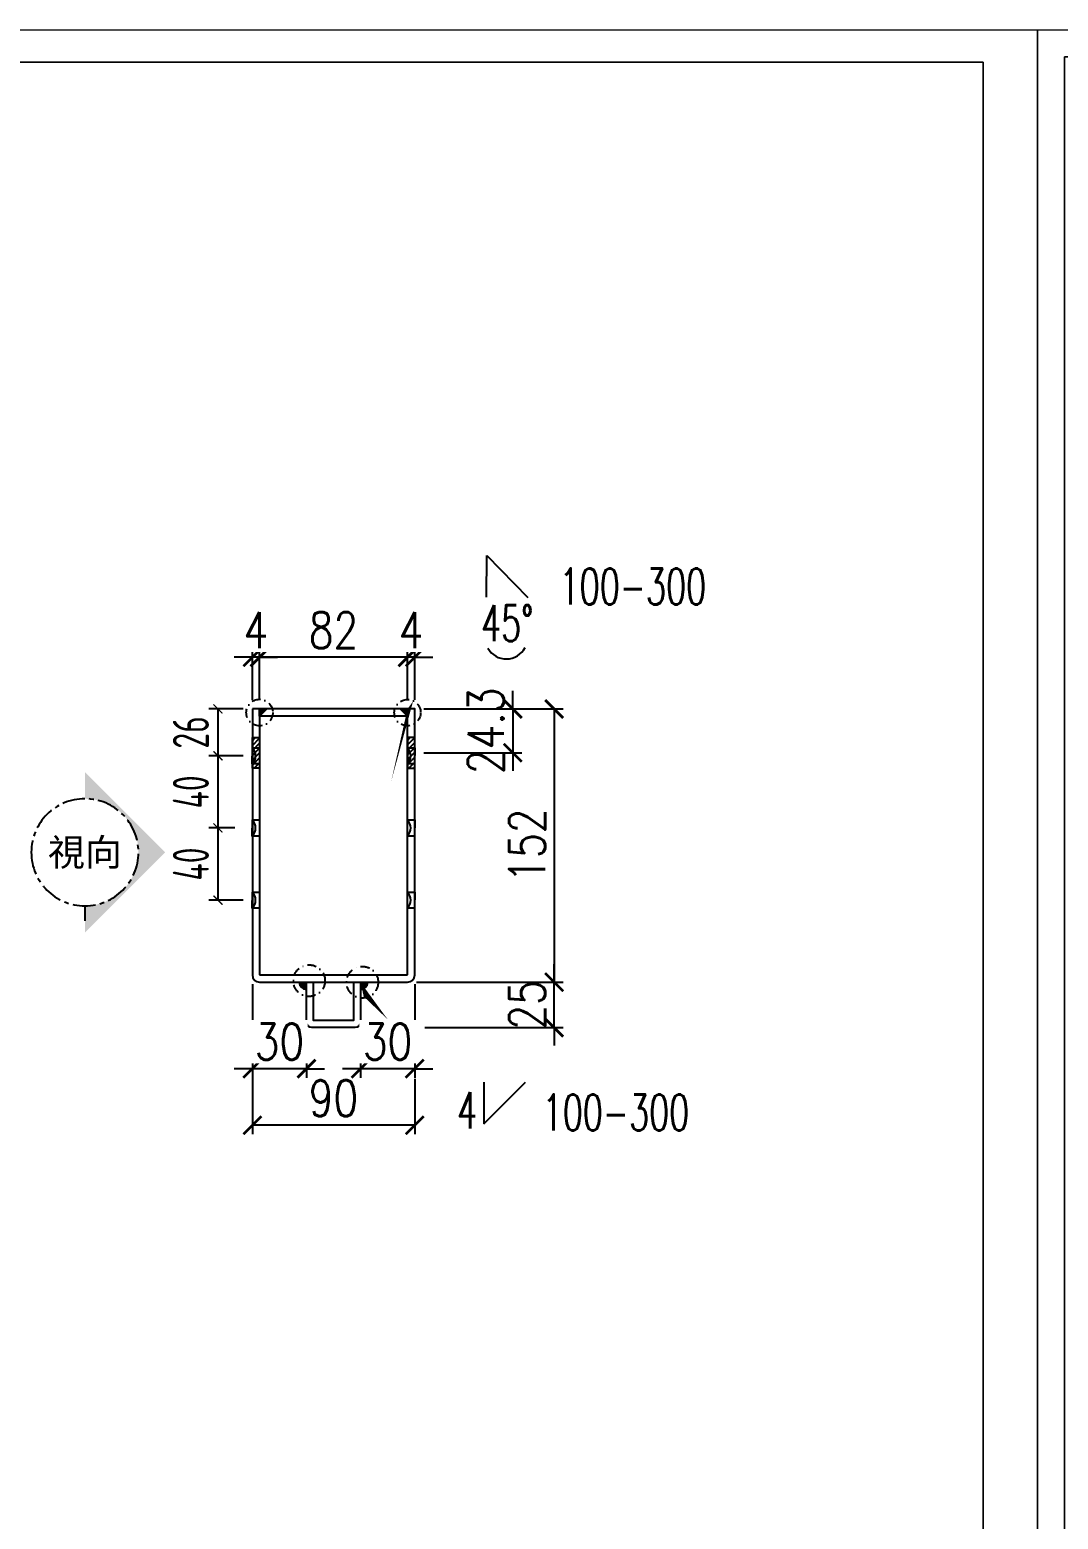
# Model space of a CAD drawing. Extents: x -3378 to 102197, y -3799 to 48702.
# Drawn here: x 15880 to 16450, y 6383 to 7209 of the extents above; entities that cross this region are included whole.
import ezdxf
from ezdxf.enums import TextEntityAlignment as Align

# ---------------------------------------------------------------- set-up
doc = ezdxf.new("R2010")
doc.units = 0
doc.linetypes.add('CENTER', pattern=[2, 1.25, -0.25, 0.25, -0.25])
doc.linetypes.add('DASHDOT', pattern=[1, 0.5, -0.25, 0, -0.25])
for name, color, linetype in [('DIM', 173, 'Continuous'), ('GM_ANNO_LABL', 4, 'Continuous'), ('GM_ANNO_TEXT', 7, 'Continuous'), ('剖面線 HATCH', 251, 'Continuous'), ('噴塗面', 6, 'DASHDOT'), ('視覺模型鋁擠型暫替', 4, 'Continuous'), ('金屬面材 METAL PANEL', 2, 'Continuous'), ('鐵件', 6, 'Continuous'), ('镀锌钢板', 3, 'Continuous')]:
    doc.layers.add(name, color=color, linetype=linetype)
doc.layers.add('GM_CNST', color=171, linetype='Continuous', lineweight=5, plot=False)
doc.styles.add('CHINESE', font='ros1.shx', dxfattribs={"width": 0.75, "bigfont": 'hztxt.shx'})
doc.styles.add('GM', font='')
doc.styles.add('GM_ANNO_TEXT', font='simplex.shx', dxfattribs={"width": 0.8})
doc.styles.get("Standard").update_dxf_attribs({"font": 'romans.shx', "bigfont": 'chinese.shx'})
doc.styles.get('GM').set_extended_font_data('Microsoft JhengHei')
doc.dimstyles.new('F-05', dxfattribs={"dimscale": 5, "dimtxt": 4, "dimasz": 1, "dimexe": 1, "dimexo": 1, "dimgap": 1, "dimtad": 1, "dimdec": 1, "dimzin": 12, "dimdsep": 46, "dimtxsty": 'CHINESE', "dimblk": 'ARCHTICK', "dimcen": 0, "dimclrd": 4, "dimclre": 4, "dimclrt": 1, "dimadec": 0, "dimazin": 3, "dimtfac": 1, "dimtdec": 1, "dimtix": 1, "dimtofl": 0, "dimtmove": 2, "dimatfit": 3, "dimfxl": 1, "dimtolj": 1, "dimtzin": 0, "dimarcsym": 0})
doc.dimstyles.new('GM_DIM', dxfattribs={"dimscale": 0, "dimtxt": 20, "dimasz": 10, "dimexe": 5, "dimexo": 5, "dimgap": 5, "dimtad": 1, "dimdec": 0, "dimdsep": 46, "dimtxsty": 'GM_ANNO_TEXT', "dimblk": 'ARCHTICK', "dimcen": 0, "dimclrd": 4, "dimclre": 4, "dimclrt": 10, "dimadec": 0, "dimazin": 2, "dimtfac": 1, "dimtdec": 0, "dimtix": 1, "dimtofl": 0, "dimtmove": 2, "dimatfit": 3, "dimfxl": 1.5, "dimarcsym": 1})
pattern_1 = [(45, (-4695.029438530619, -65827.83355219685), (-0.5612660075668221, 0.5612660075668221), [])]
pattern_2 = [(45.40000000000001, (176372.6944812174, -294430.3774793455), (-1.356409617612848, 1.337601565955784), [])]

# ---------------------------------------------------------------- blocks, each defined once
blk = doc.blocks.new('*U47')
blk.add_hatch(color=256).paths.add_polyline_path([(-4.455000178247246, 2.970000118836651), (-1.364242052659392e-12, -1.485000059407753), (-1.364242052659392e-12, 1.188033138532774e-07, -1), (-1.364242052659392e-12, 5.940000118868397), (-1.364242052659392e-12, 7.425000297089923)])
at = {"linetype": 'ByBlock', "ltscale": 3}
blk.add_lwpolyline([(0, 0), (-1.363237829287237e-12, -0.8234069894454672)], dxfattribs=at)
at = {"linetype": 'ByBlock'}
blk.add_circle((0, 2.970000000001846), 2.970000000001824, dxfattribs=at)
at = {"layer": 'GM_ANNO_TEXT', "style": 'GM'}
blk.add_attdef('圖號', text='', height=1.5, dxfattribs=at).set_placement((0, 2.970000000001846), align=Align.MIDDLE_CENTER)
blk = doc.blocks.new('A$C22f079a3')
at = {"layer": '鐵件'}
h = blk.add_hatch(dxfattribs=at)
h.set_pattern_fill('ANSI31', color=2, scale=0.25)
h.set_pattern_definition(pattern_1)
h.paths.add_polyline_path([(-40.99980857191258, 15.50004695093958), (-40.99980857191258, 11.50004695093958), (-36.99980857191258, 15.50004695093958)])
h = blk.add_hatch(dxfattribs=at)
h.set_pattern_fill('ANSI31', color=2, scale=0.25)
h.set_pattern_definition(pattern_1)
h.paths.add_polyline_path([(36.99980857159244, 15.50004695093958), (40.99980857159244, 11.50004695093958), (40.99980857159244, 15.50004695093958)])
at = {"layer": '鐵件', "color": 2, "linetype": 'Continuous'}
for points in [[(-36.99980857191258, 15.50004695093958), (-40.99980857191258, 11.50004695093958), (-40.99980857191258, 15.50004695093958)], [(36.99980857159244, 15.50004695093958), (40.99980857159244, 11.50004695093958), (40.99980857159244, 15.50004695093958)]]:
    blk.add_lwpolyline(points, close=True, dxfattribs=at)
at = {"layer": '镀锌钢板'}
for p, q in [((-45.00019142840756, 15.50004695093958), (-45.00019142840756, -132)), ((-41.00019142840756, 15.50004695093958), (-41.00019142840756, -132)), ((40.99980857159244, -132), (40.99980857159244, 15.50004695093958)), ((-41.00019142840756, -132), (40.99980857159244, -132)), ((-41.00019142840756, -136), (40.99980857159244, -136))]:
    blk.add_line(p, q, dxfattribs=at)
for points in [[(44.99980857159244, -132), (44.99980857159244, 15.50004695093958), (12.99981805385323, 15.50004695093958), (12.99981805385323, 15.50004695093958), (-12.99981805382413, 15.50004695093958), (-12.99981805306743, 15.50004695093958), (-45.00019142840756, 15.50004695093958)], [(40.99980857159244, 11.50004695093958), (16.99981805385323, 11.50004695093958), (16.99981805385323, 11.50004695093958), (-16.99981805417337, 11.50004695093958), (-16.99981805341667, 11.50004695093958), (-41.00019142840756, 11.50004695093958)]]:
    blk.add_lwpolyline(points, dxfattribs=at)
for centre, start, end in [((-41.00019142840756, -132), 180, 270), ((40.99980857159244, -132), 270, 0)]:
    blk.add_arc(centre, 4, start, end, dxfattribs=at)
blk = doc.blocks.new('_ArchTick')
at = {"color": 0, "linetype": 'ByBlock', "const_width": 0.15}
blk.add_lwpolyline([(-0.5, -0.5), (0.5, 0.5)], dxfattribs=at)
blk = doc.blocks.new('*D950')
at = {"layer": 'Defpoints', "color": 0, "transparency": 16777216}
for p in [(17087.75939674135, 8473.30981088791), (17107.68502807653, 8321.80976393709), (17165.06111272274, 8321.80976393709)]:
    blk.add_point(p, dxfattribs=at)
at = {"layer": 'DIM', "color": 4, "lineweight": -2, "transparency": 16777216}
for p, q in [((17092.75939674135, 8473.30981088791), (17170.06111272274, 8473.30981088791)), ((17165.06111272274, 8473.30981088791), (17165.06111272274, 8321.80976393709)), ((17112.68502807653, 8321.80976393709), (17170.06111272274, 8321.80976393709))]:
    blk.add_line(p, q, dxfattribs=at)
at = {"layer": 'DIM', "color": 4, "lineweight": -2, "transparency": 16777216, "xscale": 10, "yscale": 10, "zscale": 10}
for p, rotation in [((17165.06111272274, 8473.30981088791), 90), ((17165.06111272274, 8321.80976393709), 270)]:
    blk.add_blockref('_ArchTick', p, dxfattribs=dict(at, rotation=rotation))
at = {"layer": 'DIM', "color": 10, "transparency": 16777216, "insert": (17150.06111272274, 8397.559787412492), "char_height": 20, "attachment_point": 5, "rotation": 90, "style": 'GM_ANNO_TEXT'}
blk.add_mtext('152', dxfattribs=at)
blk = doc.blocks.new('*D951')
at = {"layer": 'Defpoints', "color": 0, "transparency": 16777216}
for p in [(17001.75977959787, 8501.96740763291), (17001.75977959787, 8473.309810888022), (17083.75939674134, 8473.309810887906)]:
    blk.add_point(p, dxfattribs=at)
at = {"layer": 'DIM', "color": 4, "lineweight": -2, "transparency": 16777216}
for p, q in [((17001.75977959787, 8478.309810888022), (17001.75977959787, 8506.96740763291)), ((17083.75939674134, 8478.309810887906), (17083.75939674134, 8506.96740763291)), ((17083.75939674134, 8501.96740763291), (17001.75977959787, 8501.96740763291))]:
    blk.add_line(p, q, dxfattribs=at)
at = {"layer": 'DIM', "color": 4, "lineweight": -2, "transparency": 16777216, "xscale": 10, "yscale": 10, "zscale": 10, "rotation": 180}
blk.add_blockref('_ArchTick', (17001.75977959787, 8501.96740763291), dxfattribs=at)
at = {"layer": 'DIM', "color": 4, "lineweight": -2, "transparency": 16777216, "xscale": 10, "yscale": 10, "zscale": 10}
blk.add_blockref('_ArchTick', (17083.75939674134, 8501.96740763291), dxfattribs=at)
at = {"layer": 'DIM', "color": 10, "transparency": 16777216, "insert": (17042.7595881696, 8516.96740763291), "char_height": 20, "attachment_point": 5, "style": 'GM_ANNO_TEXT'}
blk.add_mtext('82', dxfattribs=at)
blk = doc.blocks.new('*D952')
at = {"layer": 'Defpoints', "color": 0, "transparency": 16777216}
for p in [(16997.75939674134, 8279.141545894672), (17087.75939674134, 8273.178032759117), (16997.75939674134, 8242.473327852262)]:
    blk.add_point(p, dxfattribs=at)
at = {"layer": 'DIM', "color": 4, "lineweight": -2, "transparency": 16777216}
for p, q in [((16997.75939674134, 8274.141545894672), (16997.75939674134, 8237.473327852262)), ((17087.75939674134, 8268.178032759117), (17087.75939674134, 8237.473327852262)), ((17087.75939674134, 8242.473327852262), (16997.75939674134, 8242.473327852262))]:
    blk.add_line(p, q, dxfattribs=at)
at = {"layer": 'DIM', "color": 4, "lineweight": -2, "transparency": 16777216, "xscale": 10, "yscale": 10, "zscale": 10, "rotation": 180}
blk.add_blockref('_ArchTick', (16997.75939674134, 8242.473327852262), dxfattribs=at)
at = {"layer": 'DIM', "color": 4, "lineweight": -2, "transparency": 16777216, "xscale": 10, "yscale": 10, "zscale": 10}
blk.add_blockref('_ArchTick', (17087.75939674134, 8242.473327852262), dxfattribs=at)
at = {"layer": 'DIM', "color": 10, "transparency": 16777216, "insert": (17042.75939674134, 8257.473327852262), "char_height": 20, "attachment_point": 5, "style": 'GM_ANNO_TEXT'}
blk.add_mtext('90', dxfattribs=at)
blk = doc.blocks.new('*D953')
at = {"layer": 'Defpoints', "color": 0, "transparency": 16777216}
for p in [(17083.75939674135, 8321.80976393709), (17165.06111272274, 8321.80976393709), (17088.42102537395, 8296.634074553098)]:
    blk.add_point(p, dxfattribs=at)
at = {"layer": 'DIM', "color": 4, "lineweight": -2, "transparency": 16777216}
for p, q in [((17165.06111272274, 8321.80976393709), (17165.06111272274, 8331.80976393709)), ((17088.75939674135, 8321.80976393709), (17170.06111272274, 8321.80976393709)), ((17165.06111272274, 8296.634074553098), (17165.06111272274, 8321.80976393709)), ((17093.42102537395, 8296.634074553098), (17170.06111272274, 8296.634074553098)), ((17165.06111272274, 8296.634074553098), (17165.06111272274, 8286.634074553098))]:
    blk.add_line(p, q, dxfattribs=at)
at = {"layer": 'DIM', "color": 4, "lineweight": -2, "transparency": 16777216, "xscale": 10, "yscale": 10, "zscale": 10}
for p, rotation in [((17165.06111272274, 8321.80976393709), 270), ((17165.06111272274, 8296.634074553098), 90)]:
    blk.add_blockref('_ArchTick', p, dxfattribs=dict(at, rotation=rotation))
at = {"layer": 'DIM', "color": 10, "transparency": 16777216, "insert": (17150.06111272274, 8309.221919245087), "char_height": 20, "attachment_point": 5, "rotation": 90, "style": 'GM_ANNO_TEXT'}
blk.add_mtext('25', dxfattribs=at)
blk = doc.blocks.new('*D954')
at = {"layer": 'Defpoints', "color": 0, "ltscale": 10, "transparency": 16777216}
for p in [(17087.75939674135, 8473.30981088791), (17087.75939674135, 8449.015720831794, 2.63817078678041e-05), (17142.15240074655, 8449.015720831794)]:
    blk.add_point(p, dxfattribs=at)
at = {"layer": 'DIM', "color": 4, "lineweight": -2, "ltscale": 10, "transparency": 16777216}
for p, q in [((17142.15240074655, 8473.30981088791), (17142.15240074655, 8483.30981088791)), ((17092.75939674135, 8473.30981088791), (17147.15240074655, 8473.30981088791)), ((17142.15240074655, 8473.30981088791), (17142.15240074655, 8449.015720831794)), ((17092.75939674135, 8449.015720831794), (17147.15240074655, 8449.015720831794)), ((17142.15240074655, 8449.015720831794), (17142.15240074655, 8439.015720831794))]:
    blk.add_line(p, q, dxfattribs=at)
at = {"layer": 'DIM', "color": 4, "lineweight": -2, "ltscale": 10, "transparency": 16777216, "xscale": 10, "yscale": 10, "zscale": 10}
for p, rotation in [((17142.15240074655, 8473.30981088791), 270), ((17142.15240074655, 8449.015720831794), 90)]:
    blk.add_blockref('_ArchTick', p, dxfattribs=dict(at, rotation=rotation))
at = {"layer": 'DIM', "color": 10, "ltscale": 10, "transparency": 16777216, "insert": (17127.15240074655, 8461.162765859845), "char_height": 20, "attachment_point": 5, "rotation": 90, "style": 'GM_ANNO_TEXT'}
blk.add_mtext('24.3', dxfattribs=at)
blk = doc.blocks.new('*D955')
at = {"layer": 'Defpoints', "color": 0, "ltscale": 10, "transparency": 16777216}
for p in [(16997.75939674134, 8473.309810888022), (17001.75939674134, 8473.309810888022)]:
    blk.add_point(p, dxfattribs=at)
at = {"layer": 'DIM', "color": 4, "lineweight": -2, "ltscale": 10, "transparency": 16777216}
for p, q in [((16997.75939674134, 8478.309810888022), (16997.75939674134, 8506.96740763291)), ((17001.75939674134, 8478.309810888022), (17001.75939674134, 8506.96740763291)), ((16997.75939674134, 8501.96740763291), (16987.75939674134, 8501.96740763291)), ((17001.75939674134, 8501.96740763291), (16997.75939674134, 8501.96740763291)), ((17001.75939674134, 8501.96740763291), (17011.75939674134, 8501.96740763291))]:
    blk.add_line(p, q, dxfattribs=at)
at = {"layer": 'DIM', "color": 4, "lineweight": -2, "ltscale": 10, "transparency": 16777216, "xscale": 10, "yscale": 10, "zscale": 10}
blk.add_blockref('_ArchTick', (16997.75939674134, 8501.96740763291), dxfattribs=at)
at = {"layer": 'DIM', "color": 4, "lineweight": -2, "ltscale": 10, "transparency": 16777216, "xscale": 10, "yscale": 10, "zscale": 10, "rotation": 180}
blk.add_blockref('_ArchTick', (17001.75939674134, 8501.96740763291), dxfattribs=at)
at = {"layer": 'DIM', "color": 10, "ltscale": 10, "transparency": 16777216, "insert": (16999.75939674134, 8516.96740763291), "char_height": 20, "attachment_point": 5, "style": 'GM_ANNO_TEXT', "bg_fill": 3, "box_fill_scale": 1.1, "bg_fill_color": 256, "bg_fill_true_color": 13158600, "bg_fill_transparency": 0}
blk.add_mtext('4', dxfattribs=at)
at = {"layer": 'Defpoints', "color": 0, "ltscale": 10, "transparency": 16777216}
blk.add_point((16997.75939674134, 8501.96740763291), dxfattribs=at)
blk = doc.blocks.new('*D956')
at = {"layer": 'Defpoints', "color": 0, "ltscale": 10, "transparency": 16777216}
for p in [(17083.75939674134, 8473.309810888022), (17087.75939674134, 8473.309810887906)]:
    blk.add_point(p, dxfattribs=at)
at = {"layer": 'DIM', "color": 4, "lineweight": -2, "ltscale": 10, "transparency": 16777216}
for p, q in [((17083.75939674134, 8478.309810888022), (17083.75939674134, 8506.96740763291)), ((17087.75939674134, 8478.309810887906), (17087.75939674134, 8506.96740763291)), ((17083.75939674134, 8501.96740763291), (17073.75939674134, 8501.96740763291)), ((17087.75939674134, 8501.96740763291), (17083.75939674134, 8501.96740763291)), ((17087.75939674134, 8501.96740763291), (17097.75939674134, 8501.96740763291))]:
    blk.add_line(p, q, dxfattribs=at)
at = {"layer": 'DIM', "color": 4, "lineweight": -2, "ltscale": 10, "transparency": 16777216, "xscale": 10, "yscale": 10, "zscale": 10}
blk.add_blockref('_ArchTick', (17083.75939674134, 8501.96740763291), dxfattribs=at)
at = {"layer": 'DIM', "color": 4, "lineweight": -2, "ltscale": 10, "transparency": 16777216, "xscale": 10, "yscale": 10, "zscale": 10, "rotation": 180}
blk.add_blockref('_ArchTick', (17087.75939674134, 8501.96740763291), dxfattribs=at)
at = {"layer": 'DIM', "color": 10, "ltscale": 10, "transparency": 16777216, "insert": (17085.75939674134, 8516.96740763291), "char_height": 20, "attachment_point": 5, "style": 'GM_ANNO_TEXT', "bg_fill": 3, "box_fill_scale": 1.1, "bg_fill_color": 256, "bg_fill_true_color": 13158600, "bg_fill_transparency": 0}
blk.add_mtext('4', dxfattribs=at)
at = {"layer": 'Defpoints', "color": 0, "ltscale": 10, "transparency": 16777216}
blk.add_point((17083.75939674134, 8501.96740763291), dxfattribs=at)
blk = doc.blocks.new('*D957')
at = {"layer": 'Defpoints', "color": 0, "ltscale": 10, "transparency": 16777216}
blk.add_point((16997.75939674134, 8325.809763937083), dxfattribs=at)
at = {"layer": 'DIM', "color": 4, "lineweight": -2, "ltscale": 10, "transparency": 16777216}
for p, q in [((16997.75939674134, 8320.809763937083), (16997.75939674134, 8268.84488706968)), ((17027.74860806018, 8294.63407455309), (17027.74860806018, 8268.84488706968)), ((16997.75939674134, 8273.84488706968), (16987.75939674134, 8273.84488706968)), ((17027.74860806018, 8273.84488706968), (16997.75939674134, 8273.84488706968)), ((17027.74860806018, 8273.84488706968), (17037.74860806018, 8273.84488706968))]:
    blk.add_line(p, q, dxfattribs=at)
at = {"layer": 'DIM', "color": 4, "lineweight": -2, "ltscale": 10, "transparency": 16777216, "xscale": 10, "yscale": 10, "zscale": 10}
blk.add_blockref('_ArchTick', (16997.75939674134, 8273.84488706968), dxfattribs=at)
at = {"layer": 'DIM', "color": 4, "lineweight": -2, "ltscale": 10, "transparency": 16777216, "xscale": 10, "yscale": 10, "zscale": 10, "rotation": 180}
blk.add_blockref('_ArchTick', (17027.74860806018, 8273.84488706968), dxfattribs=at)
at = {"layer": 'DIM', "color": 10, "ltscale": 10, "transparency": 16777216, "insert": (17012.75400240076, 8288.84488706968), "char_height": 20, "attachment_point": 5, "style": 'GM_ANNO_TEXT', "bg_fill": 3, "box_fill_scale": 1.1, "bg_fill_color": 256, "bg_fill_true_color": 13158600, "bg_fill_transparency": 0}
blk.add_mtext('30', dxfattribs=at)
at = {"layer": 'Defpoints', "color": 0, "ltscale": 10, "transparency": 16777216}
for p in [(17027.74860806018, 8299.63407455309), (16997.75939674134, 8273.84488706968)]:
    blk.add_point(p, dxfattribs=at)
blk = doc.blocks.new('*D958')
at = {"layer": 'Defpoints', "color": 0, "ltscale": 10, "transparency": 16777216}
blk.add_point((17087.75939674134, 8325.809763937083), dxfattribs=at)
at = {"layer": 'DIM', "color": 4, "lineweight": -2, "ltscale": 10, "transparency": 16777216}
for p, q in [((17087.75939674134, 8320.809763937083), (17087.75939674134, 8268.84488706968)), ((17057.74860806018, 8294.63407455309), (17057.74860806018, 8268.84488706968)), ((17057.74860806018, 8273.84488706968), (17047.74860806018, 8273.84488706968)), ((17087.75939674134, 8273.84488706968), (17057.74860806018, 8273.84488706968)), ((17087.75939674134, 8273.84488706968), (17097.75939674134, 8273.84488706968))]:
    blk.add_line(p, q, dxfattribs=at)
at = {"layer": 'DIM', "color": 4, "lineweight": -2, "ltscale": 10, "transparency": 16777216, "xscale": 10, "yscale": 10, "zscale": 10}
blk.add_blockref('_ArchTick', (17057.74860806018, 8273.84488706968), dxfattribs=at)
at = {"layer": 'DIM', "color": 4, "lineweight": -2, "ltscale": 10, "transparency": 16777216, "xscale": 10, "yscale": 10, "zscale": 10, "rotation": 180}
blk.add_blockref('_ArchTick', (17087.75939674134, 8273.84488706968), dxfattribs=at)
at = {"layer": 'DIM', "color": 10, "ltscale": 10, "transparency": 16777216, "insert": (17072.75400240076, 8288.84488706968), "char_height": 20, "attachment_point": 5, "style": 'GM_ANNO_TEXT', "bg_fill": 3, "box_fill_scale": 1.1, "bg_fill_color": 256, "bg_fill_true_color": 13158600, "bg_fill_transparency": 0}
blk.add_mtext('30', dxfattribs=at)
at = {"layer": 'Defpoints', "color": 0, "ltscale": 10, "transparency": 16777216}
for p in [(17057.74860806018, 8299.63407455309), (17057.74860806018, 8273.84488706968)]:
    blk.add_point(p, dxfattribs=at)
blk = doc.blocks.new('TK')
at = {"lineweight": 0}
blk.add_3dface([(3.000000000000114, 4.999999999992838), (415, 4.999999999992838), (415, 293.999999999993), (3.000000000000114, 293.999999999993)], dxfattribs=at)
at = {"layer": 'GM_CNST'}
blk.add_lwpolyline([(3.000000000000114, 293.999999999993), (415, 293.999999999993), (415, 30.55267623773409), (3.000000000000114, 30.55267623773409)], close=True, dxfattribs=at)
at = {"layer": 'GM_CNST', "linetype": 'Continuous', "lineweight": 0}
blk.add_3dface([(420, -7.16227077646181e-12), (1.13686837721616e-13, -7.16227077646181e-12), (1.13686837721616e-13, 296.999999999993), (420, 296.999999999993)], dxfattribs=at)
at = {"layer": 'GM_ANNO_TEXT', "style": 'GM'}
for tag, height, p in [('業主', 2.555267623773898, (283.4335366898506, 26.37083240968798)), ('圖名', 2.555267623773897, (283.4757817988666, 9.138447862955331))]:
    blk.add_attdef(tag, text='', height=height, dxfattribs=at).set_placement(p, align=Align.MIDDLE_LEFT)
for tag, height, p in [('繪圖者', 2.555267623773898, (109.2962297695686, 23.04775065600563)), ('比例尺', 2.555267623773897, (166.7122553317968, 23.04320999066124)), ('設計者', 2.555267623773898, (109.2962297695686, 9.56077626247145)), ('單位', 2.555267623773898, (138.4909817655589, 9.623054695839642)), ('日期', 2.555267623773897, (166.6151640072021, 9.446327627047253))]:
    blk.add_attdef(tag, text='', height=height, dxfattribs=at).set_placement(p, align=Align.CENTER)
for p in [(389.4536763459182, 19.368876838853), (389.4536763459182, 13.69050434240501), (359.7766075519248, 12.56057818498823), (389.4536763459182, 8.012131843454085)]:
    blk.add_attdef('加工編號', text='', height=2.555267623773897, dxfattribs=at).set_placement(p, align=Align.MIDDLE)
blk = doc.blocks.new('*D1464')
at = {"layer": 'Defpoints', "color": 0, "ltscale": 10, "transparency": 16777216}
for p in [(16003.55844097978, 6832.619404492519), (16003.55383391185, 6806.619404492293, 6.410690089935836e-06)]:
    blk.add_point(p, dxfattribs=at)
at = {"layer": 'DIM', "color": 4, "lineweight": -2, "ltscale": 10, "transparency": 16777216}
for p, q in [((15998.55844097978, 6832.619404492519), (15979.48991870905, 6832.619404492519)), ((15984.48991870905, 6832.619404492519), (15984.48991870905, 6806.619404492293)), ((15998.55383391185, 6806.619404492293), (15979.48991870905, 6806.619404492293))]:
    blk.add_line(p, q, dxfattribs=at)
at = {"layer": 'DIM', "color": 1, "ltscale": 10, "transparency": 16777216, "insert": (15969.48991870904, 6819.6194044924), "char_height": 20, "attachment_point": 5, "rotation": 90, "style": 'CHINESE', "bg_fill": 3, "box_fill_scale": 1.1, "bg_fill_color": 256, "bg_fill_true_color": 13158600, "bg_fill_transparency": 0}
blk.add_mtext('\\A1;26', dxfattribs=at)
at = {"layer": 'Defpoints', "color": 0, "ltscale": 10, "transparency": 16777216}
blk.add_point((15984.48991870905, 6806.619404492293), dxfattribs=at)
at = {"layer": 'DIM', "color": 4, "lineweight": -2, "ltscale": 10, "transparency": 16777216, "xscale": 5, "yscale": 5, "zscale": 5}
for p, rotation in [((15984.48991870905, 6832.619404492519), 90), ((15984.48991870905, 6806.619404492293), 270)]:
    blk.add_blockref('_ArchTick', p, dxfattribs=dict(at, rotation=rotation))
blk = doc.blocks.new('*D1465')
at = {"layer": 'Defpoints', "color": 0, "ltscale": 10, "transparency": 16777216}
for p in [(16003.55383391185, 6806.619404492293, 6.410690089935836e-06), (15984.48991870905, 6766.640099867793), (15998.91454690745, 6766.640099867793, 1.483582556854386e-08)]:
    blk.add_point(p, dxfattribs=at)
at = {"layer": 'DIM', "color": 4, "lineweight": -2, "ltscale": 10, "transparency": 16777216}
for p, q in [((15998.55383391185, 6806.619404492293), (15979.48991870905, 6806.619404492293)), ((15984.48991870905, 6806.619404492293), (15984.48991870905, 6766.640099867793)), ((15993.91454690745, 6766.640099867793), (15979.48991870905, 6766.640099867793))]:
    blk.add_line(p, q, dxfattribs=at)
at = {"layer": 'DIM', "color": 4, "lineweight": -2, "ltscale": 10, "transparency": 16777216, "xscale": 5, "yscale": 5, "zscale": 5}
for p, rotation in [((15984.48991870905, 6806.619404492293), 90), ((15984.48991870905, 6766.640099867793), 270)]:
    blk.add_blockref('_ArchTick', p, dxfattribs=dict(at, rotation=rotation))
at = {"layer": 'DIM', "color": 1, "ltscale": 10, "transparency": 16777216, "insert": (15969.48991870905, 6786.629752180036), "char_height": 20, "attachment_point": 5, "rotation": 90, "style": 'CHINESE', "bg_fill": 3, "box_fill_scale": 1.1, "bg_fill_color": 256, "bg_fill_true_color": 13158600, "bg_fill_transparency": 0}
blk.add_mtext('\\A1;40', dxfattribs=at)
blk = doc.blocks.new('*D1466')
at = {"layer": 'Defpoints', "color": 0, "ltscale": 10, "transparency": 16777216}
for p in [(15998.91454690745, 6766.640099867793, 1.483582556854386e-08), (15984.48991870906, 6726.619404492293), (16003.55383391185, 6726.619404492293, 1.483582556854047e-08)]:
    blk.add_point(p, dxfattribs=at)
at = {"layer": 'DIM', "color": 4, "lineweight": -2, "ltscale": 10, "transparency": 16777216}
for p, q in [((15993.91454690745, 6766.640099867793), (15979.48991870906, 6766.640099867793)), ((15984.48991870906, 6766.640099867793), (15984.48991870906, 6726.619404492293)), ((15998.55383391185, 6726.619404492293), (15979.48991870906, 6726.619404492293))]:
    blk.add_line(p, q, dxfattribs=at)
at = {"layer": 'DIM', "color": 4, "lineweight": -2, "ltscale": 10, "transparency": 16777216, "xscale": 5, "yscale": 5, "zscale": 5}
for p, rotation in [((15984.48991870906, 6766.640099867793), 90), ((15984.48991870906, 6726.619404492293), 270)]:
    blk.add_blockref('_ArchTick', p, dxfattribs=dict(at, rotation=rotation))
at = {"layer": 'DIM', "color": 1, "ltscale": 10, "transparency": 16777216, "insert": (15969.48991870905, 6746.629752180036), "char_height": 20, "attachment_point": 5, "rotation": 90, "style": 'CHINESE', "bg_fill": 3, "box_fill_scale": 1.1, "bg_fill_color": 256, "bg_fill_true_color": 13158600, "bg_fill_transparency": 0}
blk.add_mtext('\\A1;40', dxfattribs=at)
blk = doc.blocks.new('grtgrgrgr')
at = {"layer": '剖面線 HATCH'}
h = blk.add_hatch(dxfattribs=at)
h.set_pattern_fill('ANSI31', color=256, scale=0.6, angle=0.4)
h.set_pattern_definition(pattern_2)
h.paths.add_polyline_path([(-45.00477272122225, -15.80053892807337), (-41.00477272288117, -15.80120169662405), (-41.00481568039686, -32.7998963764403), (-45.00481567870884, -32.79923360794783)])
h = blk.add_hatch(dxfattribs=at)
h.set_pattern_fill('ANSI31', color=256, scale=0.6, angle=0.4)
h.set_pattern_definition(pattern_2)
h.paths.add_polyline_path([(45.00473279143625, -15.80065265996382), (41.00473279143625, -15.80130532005569), (41.00473279143625, -32.79999999993015), (45.00473279143625, -32.79934733989649)])
at = {"color": 1}
for points in [[(-45.00477271956333, -15.7998862680397), (-41.00477271959244, -15.79989637649851), (-41.00481568039686, -32.7998963764403), (-45.00481568039686, -32.79988626798149)], [(45.00473279143625, -15.79999999993015), (41.00473279143625, -15.79999999993015), (41.00473279143625, -32.79999999993015), (45.00473279143625, -32.79999999993015)]]:
    blk.add_lwpolyline(points, close=True, dxfattribs=at)
at = {"layer": 'DIM', "color": 4, "ltscale": 5}
for p, q in [((84.75935852916155, 62.02900825499455), (84.99665584734612, 85.06778621700869)), ((84.99665584734612, 85.06778621700869), (107.7981364911757, 61.79171093680998)), ((83.36679581517092, -206.960560292584), (83.36679581517092, -230.0005602925885)), ((83.36679581517092, -230.0005602925885), (106.4067958151754, -206.960560292584))]:
    blk.add_line(p, q, dxfattribs=at)
at = {"layer": 'GM_ANNO_LABL', "color": 4, "ltscale": 10}
for points in [[(211.9570497100322, 85.09888723781114, 0, 0, 0), (66.2518553179616, 85.09888723781114, 0, 0, 0), (45.94558859268, 10.92043344569538, 5, 0, 0), (40.98303086618398, -0.02711257581177051, 0, 0, 0)], [(200.3350008884336, -206.7091319912251, 0, 0, 0), (66.1215018353214, -206.7091319912251, 0, 0, 0), (19.9347999115198, -162.4747055482585, 5, 0, 0), (14.97224218502379, -151.5271595267513, 0, 0, 0)]]:
    blk.add_lwpolyline(points, format="xyseb", dxfattribs=at)
at = {"layer": 'GM_ANNO_LABL', "color": 4, "ltscale": 5}
blk.add_arc((95.7703342237146, 39.49191776437874, 2.638170786780451e-05), 11.7581990473446, 209.5832778871724, 332.1528984608879, dxfattribs=at)
at = {"layer": '噴塗面', "ltscale": 10}
for centre, radius in [((-40.99980857192713, -2), 7.366958997559444), ((40.99980857157789, -2), 7.296812997643029), ((-13.49876518991368, -150.6341727102117), 8.773806172535236), ((15.98901989041769, -151.5000469509396), 8.773806172535236)]:
    blk.add_circle(centre, radius, dxfattribs=at)
at = {"layer": '視覺模型鋁擠型暫替', "color": 2, "linetype": 'Continuous'}
for centre, radius, start, end in [((-15.01021947864501, -151.5000469509396), 4, 180, 270), ((-15.01021947864501, -151.5000469509396), 3, 180, 270), ((-15.01021947864501, -151.5000469509396), 2, 180, 270), ((-15.01021947864501, -151.5000469509396), 1, 180, 270), ((14.98901989041769, -151.5000469509396), 1, 270, 0), ((14.98901989041769, -151.5000469509396), 2, 270, 0), ((14.98901989041769, -151.5000469509396), 3, 270, 0), ((14.98901989041769, -151.5000469509396), 4, 270, 0)]:
    blk.add_arc(centre, radius, start, end, dxfattribs=at)
at = {"layer": '镀锌钢板'}
blk.add_lwpolyline([(14.98901989041769, -151.5000469509396), (14.98901989041769, -173.6757363349316, -0.414213562373095), (11.98901989041769, -176.6757363349316), (-12.01098010958231, -176.6757363349316, -0.414213562373095), (-15.01098010958231, -173.6757363349316), (-15.01098010958231, -151.5000469509396)], format="xyb", dxfattribs=at)
blk.add_lwpolyline([(10.98901989041769, -151.5000469509396), (10.98901989041769, -172.6757363349316), (-11.01098010958231, -172.6757363349316), (-11.01098010958231, -151.5000469509396)], dxfattribs=at)
blk.add_blockref('A$C22f079a3', (-1.455191522836685e-11, -15.50004695093958), dxfattribs=at)
at = {"layer": 'DIM', "color": 4, "ltscale": 5, "width": 0.65}
for s, p in [('100-300', (165.957357462521, 77.92180476385147)), ('45°', (96.26069763168562, 57.54228883387441)), ('4', (74.02870331606027, -212.5294424008607)), ('100-300', (156.5644351691553, -213.7248578001218))]:
    blk.add_text(s, height=20, dxfattribs=at).set_placement(p, align=Align.TOP_CENTER)
at = {"layer": 'DIM'}
for base, p1, p2, picture, middle in [((-40.99980857189803, 28.657596744888), (40.99980857157789, -1.164153218269348e-10), (-40.99980857189803, 0), '*D951', (-1.600710675120354e-10, 43.657596744888)), ((-45.00019142842211, -230.8364830357605), (44.99980857157789, -200.1317781289054), (-45.00019142842211, -194.16826499335), '*D952', (-0.0001914284221129492, -215.8364830357605))]:
    dim = blk.add_linear_dim(base=base, p1=p1, p2=p2, dimstyle='GM_DIM', override={"dimscale": 1}, dxfattribs=at)
    dim.commit()
    dim.dimension.update_dxf_attribs({"geometry": picture, "text_midpoint": middle, "insert": (-17042.75958816976, -8473.309810888022)})
at = {"layer": 'DIM', "ltscale": 10}
dim = blk.add_linear_dim(base=(99.39281257678158, -24.29409005622801), p1=(44.99980857157789, -1.164153218269348e-10), p2=(44.99980857157789, -24.29409005623165, 2.63817078678041e-05), angle=90, dimstyle='GM_DIM', override={"dimscale": 1, "dimdec": 1}, dxfattribs=at)
dim.commit()
dim.dimension.update_dxf_attribs({"geometry": '*D954', "text_midpoint": (84.39281257678158, -12.14704502817767), "insert": (-17042.75958816976, -8473.309810888022)})
at = {"layer": 'DIM'}
for base, p1, p2, picture, middle in [((122.3015245529787, -151.5000469509323), (44.99980857157789, -1.164153218269348e-10), (64.92543990676131, -151.5000469509359), '*D950', (107.3015245529787, -75.75002347552982)), ((122.301524552975, -151.5000469509323), (45.66143720418404, -176.6757363349279), (40.99980857157789, -151.5000469509359), '*D953', (107.301524552975, -164.0878916429356))]:
    dim = blk.add_linear_dim(base=base, p1=p1, p2=p2, angle=90, dimstyle='GM_DIM', override={"dimscale": 1}, dxfattribs=at)
    dim.commit()
    dim.dimension.update_dxf_attribs({"geometry": picture, "text_midpoint": middle, "insert": (-17042.75958816976, -8473.309810888022)})
at = {"layer": 'DIM', "ltscale": 10}
for base, p1, p2, picture, middle in [((-45.00019142842211, 28.657596744888), (-41.00019142842211, 0), (-45.00019142842211, 0), '*D955', (-43.00019142842211, 43.657596744888)), ((40.99980857157789, 28.657596744888), (44.99980857157789, -1.164153218269348e-10), (40.99980857157789, 0), '*D956', (42.99980857157789, 43.657596744888)), ((-45.00019142842211, -199.4649238183429), (-15.01098010958231, -173.6757363349316), (-45.00019142842211, -147.5000469509396), '*D957', (-30.00558576900221, -184.4649238183429)), ((14.98901989041769, -199.4649238183429), (44.99980857157789, -147.5000469509396), (14.98901989041769, -173.6757363349316), '*D958', (29.99441423099779, -184.4649238183429))]:
    dim = blk.add_linear_dim(base=base, p1=p1, p2=p2, dimstyle='GM_DIM', override={"dimscale": 1, "dimzin": 0, "dimtfill": 1}, dxfattribs=at)
    dim.commit()
    dim.dimension.update_dxf_attribs({"geometry": picture, "text_midpoint": middle, "insert": (-17042.75958816976, -8473.309810888022)})

msp = doc.modelspace()

# ---------------------------------------------------------------- block references
at = {"xscale": 5, "yscale": 5, "zscale": 5}
msp.add_blockref('TK', (16438.79292812373, 5724.216796987696), dxfattribs=at)
at = {"layer": 'DIM', "ltscale": 10}
msp.add_blockref('grtgrgrgr', (16048.55863240819, 6832.619404492515), dxfattribs=at)
at = {"layer": 'GM_ANNO_LABL', "linetype": 'CENTER'}
ref = msp.add_blockref('*U47', (15910.71584846464, 6723.445123151438), dxfattribs=dict(at, xscale=-10, yscale=10, zscale=10))
ref.add_attrib('圖號', '視向', dxfattribs={"layer": 'GM_ANNO_TEXT', "height": 15, "style": 'GM'}).set_placement((15910.71584846464, 6753.145123151457), align=Align.MIDDLE_CENTER)

# ---------------------------------------------------------------- next in the draw order: linework, layer by layer
at = {"layer": '視覺模型鋁擠型暫替', "color": 1, "linetype": 'Continuous'}
for centre, start, end in [((15998.92548518696, 6806.625041868783, 6.410690089935836e-06), 315.7981902527706, 44.06253931543107), ((16084.91454690745, 6806.625041868783), 315.7981902527704, 44.0625393154313), ((15998.91454690744, 6766.640099867789, 1.483582556854386e-08), 315.7981902527704, 44.06253931543114), ((16084.91454690744, 6766.640099867789, 1.483582556854386e-08), 315.7981902527702, 44.06253931543136), ((15998.92548518696, 6726.625041868783, 1.483582556854047e-08), 315.7981902527707, 44.06253931543114), ((16084.91454690744, 6726.625041868783, 1.483582556854047e-08), 315.7981902527705, 44.06253931543136)]:
    msp.add_arc(centre, 6.462588300870539, start, end, dxfattribs=at)
at = {"layer": '金屬面材 METAL PANEL'}
for points, elevation in [([(16003.56937925929, 6811.11940449229), (16007.57398632723, 6811.11940449229), (16007.54289563233, 6802.11940449229), (16003.53828856439, 6802.11940449229)], 6.410690089935836e-06), ([(16003.55844097977, 6771.134462491295), (16007.56304804771, 6771.134462491295), (16007.53195735281, 6762.134462491295), (16003.52735028487, 6762.134462491295)], 1.483582556854386e-08), ([(16089.55844097977, 6771.134462491295), (16093.56304804771, 6771.134462491295), (16093.53195735281, 6762.134462491295), (16089.52735028487, 6762.134462491295)], 1.483582556854386e-08), ([(16003.56937925929, 6731.11940449229), (16007.57398632723, 6731.11940449229), (16007.54289563233, 6722.11940449229), (16003.53828856439, 6722.11940449229)], 1.483582556854047e-08), ([(16089.55844097977, 6731.11940449229), (16093.56304804771, 6731.11940449229), (16093.53195735281, 6722.11940449229), (16089.52735028487, 6722.11940449229)], 1.483582556854047e-08)]:
    msp.add_lwpolyline(points, close=True, dxfattribs=dict(at, elevation=elevation))
msp.add_lwpolyline([(16089.55844097977, 6811.11940449229), (16093.56304804771, 6811.11940449229), (16093.53195735281, 6802.11940449229), (16089.52735028487, 6802.11940449229)], close=True, dxfattribs=at)

# ---------------------------------------------------------------- next in the draw order: block references
at = {"xscale": 6, "yscale": 6, "zscale": 6}
msp.add_blockref('TK', (13918.79292812373, 5427.216796987704), dxfattribs=at)

# ---------------------------------------------------------------- next in the draw order: dimensions: what is measured, and where the dimension line sits
at = {"layer": 'DIM', "ltscale": 10}
dim = msp.add_linear_dim(base=(15984.48991870905, 6806.619404492293), p1=(16003.55844097977, 6832.619404492515), p2=(16003.55383391184, 6806.61940449229, 6.410690089935836e-06), angle=90, dimstyle='F-05', override={"dimfxl": 1.5, "dimtfill": 1, "dimarcsym": 1}, dxfattribs=at)
dim.commit()
dim.dimension.update_dxf_attribs({"geometry": '*D1464', "text_midpoint": (15969.48991870904, 6819.6194044924), "dimtype": 160})

# ---------------------------------------------------------------- next in the draw order: dimensions: what is measured, and where the dimension line sits
dim = msp.add_linear_dim(base=(15984.48991870905, 6766.640099867793), p1=(16003.55383391184, 6806.61940449229, 6.410690089935836e-06), p2=(15998.91454690744, 6766.640099867789, 1.483582556854386e-08), angle=90, dimstyle='F-05', override={"dimfxl": 1.5, "dimtfill": 1, "dimarcsym": 1}, dxfattribs=at)
dim.commit()
dim.dimension.update_dxf_attribs({"geometry": '*D1465', "text_midpoint": (15969.48991870905, 6786.629752180036)})

# ---------------------------------------------------------------- next in the draw order: dimensions: what is measured, and where the dimension line sits
dim = msp.add_linear_dim(base=(15984.48991870906, 6726.619404492293), p1=(15998.91454690744, 6766.640099867789, 1.483582556854386e-08), p2=(16003.55383391184, 6726.61940449229, 1.483582556854047e-08), angle=90, dimstyle='F-05', override={"dimfxl": 1.5, "dimtfill": 1, "dimarcsym": 1}, dxfattribs=at)
dim.commit()
dim.dimension.update_dxf_attribs({"geometry": '*D1466', "text_midpoint": (15969.48991870905, 6746.629752180036)})

doc.saveas('drawing.dxf')
